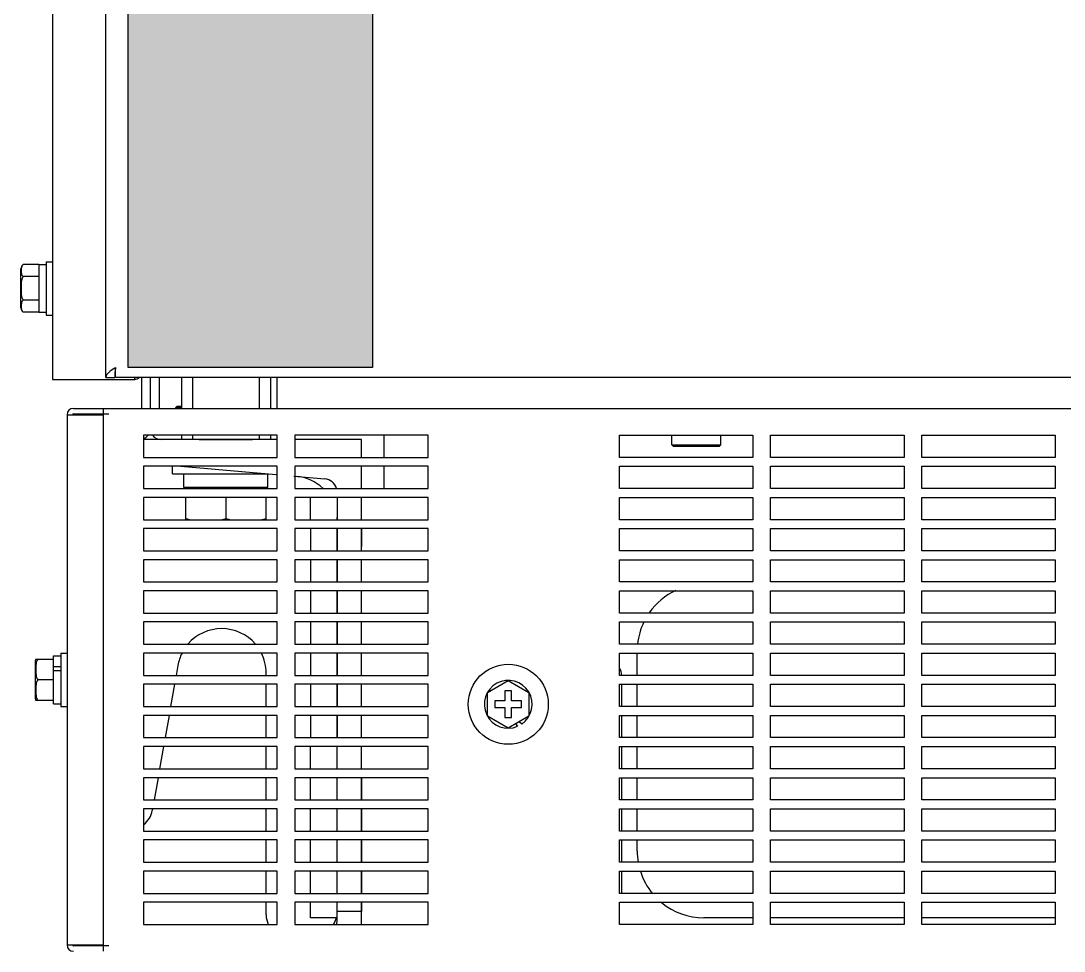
# Model space of a CAD drawing. Header units: millimetres. Extents: x 55614 to 110757, y -66981 to -47484.
# Drawn here: x 89685.8 to 89920.4, y -57890.2 to -57681.1 of the extents above; entities that cross this region are included whole.
import ezdxf

# ---------------------------------------------------------------- set-up
doc = ezdxf.new("R2010")
doc.units = ezdxf.units.MM
doc.layers.get('0').update_dxf_attribs({"lineweight": 15})
for name, color, linetype in [('2401-00300-M6-16HWMC_0', 7, 'Continuous'), ('2401-00332-S-M12-30HM_0', 7, 'Continuous'), ('2401-01144-S-M6-16HWM_0', 7, 'Continuous'), ('2403-00027_S-M6-0_0', 7, 'Continuous'), ('2403-00028_S-M8-0_0', 7, 'Continuous'), ('2404-00032-S-D12D24-P_0', 7, 'Continuous'), ('2404-00038-S-D12_0', 7, 'Continuous'), ('4212-68099_1_0', 7, 'Continuous'), ('4212-73755_1_0', 7, 'Continuous'), ('4212-73755_4_0', 7, 'Continuous'), ('4212-88600-1_0', 7, 'Continuous'), ('4212-88600-2_1_0', 7, 'Continuous'), ('4212-88600-4_0', 7, 'Continuous'), ('4212-88600-6_0', 7, 'Continuous'), ('4212-KH001_041_0', 7, 'Continuous'), ('4212-L0877_1_0', 7, 'Continuous'), ('4215-06931_0', 7, 'Continuous'), ('4215-06932_0', 7, 'Continuous'), ('4215-06934_0', 7, 'Continuous'), ('4215-07850_3_0', 7, 'Continuous'), ('CORNER_FITTING-1_041_0', 7, 'Continuous'), ('CORNER_FITTING-2_041_0', 7, 'Continuous'), ('layer 3', 7, 'Continuous')]:
    doc.layers.add(name, color=color, linetype=linetype)
doc.layers.add('THICK', color=7, linetype='Continuous', lineweight=0)

# ---------------------------------------------------------------- blocks, each defined once
blk = doc.blocks.new('erwqre')
h = blk.add_hatch(color=252)
edge = h.paths.add_edge_path()
edge.add_spline(control_points=[(14396.71, -14467.82), (14396.71, -14125.71), (14396.71, -13783.6), (14396.71, -13783.6), (14396.71, -13783.6), (14396.71, -13783.6), (14382.96, -13802.26), (14369.21, -13820.93)], knot_values=[0.375, 0.375, 0.375, 0.375, 0.5, 0.5, 0.5, 0.5, 0.625, 0.625, 0.625, 0.625], degree=3, periodic=0)
edge.add_spline(control_points=[(14369.21, -13820.93), (14355.46, -13839.59), (14341.71, -13858.26), (14341.71, -13858.26), (14341.71, -13858.26), (14341.71, -13858.26), (14341.71, -14181.7), (14341.71, -14505.15)], knot_values=[0.625, 0.625, 0.625, 0.625, 0.75, 0.75, 0.75, 0.75, 0.875, 0.875, 0.875, 0.875], degree=3, periodic=0)
edge.add_spline(control_points=[(14341.71, -14505.15), (14341.71, -14828.59), (14341.71, -15152.03), (14341.71, -15152.03), (14341.71, -15152.03), (14355.46, -15152.03), (14369.21, -15152.03)], knot_values=[0.875, 0.875, 0.875, 0.875, 1, 1, 1, 1.125, 1.125, 1.125, 1.125], degree=3, periodic=0)
edge.add_spline(control_points=[(14369.21, -15152.03), (14382.96, -15152.03), (14396.71, -15152.03), (14396.71, -15152.03), (14396.71, -15152.03), (14396.71, -15152.03), (14396.71, -14809.92), (14396.71, -14467.82)], knot_values=[0.125, 0.125, 0.125, 0.125, 0.25, 0.25, 0.25, 0.25, 0.375, 0.375, 0.375, 0.375], degree=3, periodic=0)
at = {"layer": 'layer 3', "color": 250}
blk.add_open_spline([(14341.71, -15152.03), (14341.71, -15152.03), (14396.71, -15152.03), (14396.71, -15152.03), (14396.71, -15152.03), (14396.71, -15152.03), (14396.71, -13783.6), (14396.71, -13783.6), (14396.71, -13783.6), (14396.71, -13783.6), (14341.71, -13858.26), (14341.71, -13858.26), (14341.71, -13858.26), (14341.71, -13858.26), (14341.71, -15152.03), (14341.71, -15152.03)], degree=3, knots=[0, 0, 0, 0, 0.25, 0.25, 0.25, 0.25, 0.5, 0.5, 0.5, 0.5, 0.75, 0.75, 0.75, 0.75, 1, 1, 1, 1], dxfattribs=at)
blk = doc.blocks.new('2-1725')
at = {"layer": '2401-00300-M6-16HWMC_0', "color": 7, "linetype": 'Continuous'}
for p, q in [((-17166.73, -73600.59), (-17170.21, -73600.59)), ((-17166.73, -73600.57), (-17165.08, -73600.57)), ((-17166.73, -73600.57), (-17166.73, -73611.32)), ((-17165.08, -73599.95), (-17163.63, -73599.95)), ((-17165.08, -73599.95), (-17165.08, -73611.95)), ((-17170.73, -73610.3), (-17170.73, -73601.59)), ((-17166.73, -73603.27), (-17170.21, -73603.27)), ((-17166.73, -73608.62), (-17170.21, -73608.62)), ((-17166.73, -73611.3), (-17170.21, -73611.3)), ((-17166.73, -73611.32), (-17165.08, -73611.32)), ((-17165.08, -73611.95), (-17163.63, -73611.95)), ((-17167.43, -73698.3), (-17167.43, -73689.59)), ((-17167.4, -73689.31), (-17163.43, -73689.31)), ((-17163.43, -73688.57), (-17161.78, -73688.57)), ((-17163.43, -73699.32), (-17163.43, -73688.57)), ((-17161.78, -73687.95), (-17160.33, -73687.95)), ((-17161.78, -73687.95), (-17161.78, -73699.95)), ((-17163.43, -73690.93), (-17161.78, -73690.93)), ((-17163.43, -73691.85), (-17161.78, -73691.85)), ((-17163.43, -73693.95), (-17166.91, -73693.95)), ((-17065.77, -73696.77), (-17061.13, -73694.09)), ((-17061.13, -73694.09), (-17056.5, -73696.77)), ((-17065.77, -73702.12), (-17065.77, -73696.77)), ((-17060.38, -73696.45), (-17061.88, -73696.45)), ((-17061.88, -73696.45), (-17061.88, -73698.7)), ((-17060.38, -73698.7), (-17060.38, -73696.45)), ((-17056.5, -73696.77), (-17056.5, -73702.12)), ((-17163.43, -73698.58), (-17167.4, -73698.58)), ((-17163.43, -73699.32), (-17161.78, -73699.32)), ((-17061.88, -73698.7), (-17064.13, -73698.7)), ((-17064.13, -73698.7), (-17064.13, -73700.2)), ((-17058.13, -73698.7), (-17060.38, -73698.7)), ((-17058.13, -73700.2), (-17058.13, -73698.7)), ((-17161.78, -73699.95), (-17160.33, -73699.95)), ((-17064.13, -73700.2), (-17061.88, -73700.2)), ((-17061.88, -73700.2), (-17061.88, -73702.45)), ((-17060.38, -73700.2), (-17058.13, -73700.2)), ((-17060.38, -73702.45), (-17060.38, -73700.2)), ((-17061.13, -73704.8), (-17065.77, -73702.12)), ((-17061.88, -73702.45), (-17060.38, -73702.45)), ((-17056.5, -73702.12), (-17061.13, -73704.8)), ((-17059.54, -73703.88), (-17059.03, -73704.39)), ((-17058.12, -73703.9), (-17058.65, -73703.37))]:
    blk.add_line(p, q, dxfattribs=at)
for centre, radius, start, end in [((-17169.51, -73601.59), 1.22, 124.948, 180), ((-17169.51, -73610.3), 1.22, 180, 235.052), ((-17166.21, -73689.59), 1.22, 166.608, 180), ((-17061.13, -73699.45), 5.38, 304.1123, 292.9799), ((-17166.21, -73698.3), 1.22, 180, 193.392)]:
    blk.add_arc(centre, radius, start, end, dxfattribs=at)
for points, knots in [([(-17170.21, -73600.59), (-17170.33, -73600.67), (-17170.51, -73600.87), (-17170.68, -73601.34), (-17170.71, -73601.93), (-17170.68, -73602.52), (-17170.51, -73602.99), (-17170.33, -73603.19), (-17170.21, -73603.27)], [0, 0, 0, 0, 0.14349, 0.266269, 0.5, 0.733731, 0.856508, 1, 1, 1, 1]), ([(-17170.21, -73603.27), (-17170.48, -73603.64), (-17170.68, -73604.58), (-17170.71, -73605.95), (-17170.68, -73607.31), (-17170.48, -73608.25), (-17170.21, -73608.62)], [0, 0, 0, 0, 0.248888, 0.499999, 0.75111, 1, 1, 1, 1]), ([(-17170.21, -73608.62), (-17170.33, -73608.7), (-17170.51, -73608.91), (-17170.68, -73609.38), (-17170.71, -73609.96), (-17170.68, -73610.55), (-17170.51, -73611.02), (-17170.33, -73611.22), (-17170.21, -73611.3)], [0, 0, 0, 0, 0.143491, 0.266268, 0.499999, 0.733731, 0.856509, 1, 1, 1, 1]), ([(-17166.91, -73689.31), (-17167.17, -73689.62), (-17167.38, -73690.44), (-17167.41, -73691.63), (-17167.38, -73692.82), (-17167.17, -73693.64), (-17166.91, -73693.95)], [0, 0, 0, 0, 0.250791, 0.499999, 0.749207, 1, 1, 1, 1]), ([(-17166.91, -73693.95), (-17167.17, -73694.25), (-17167.38, -73695.08), (-17167.41, -73696.26), (-17167.38, -73697.45), (-17167.17, -73698.27), (-17166.91, -73698.58)], [0, 0, 0, 0, 0.250792, 0.5, 0.749207, 1, 1, 1, 1])]:
    blk.add_open_spline(points, degree=3, knots=knots, dxfattribs=at)
at = {"layer": '2401-00332-S-M12-30HM_0', "color": 7, "linetype": 'Continuous'}
for p, q in [((-17131.57, -73650.75), (-17133.63, -73650.75)), ((-17133.63, -73650.75), (-17133.63, -73650.95)), ((-17122.63, -73650.75), (-17126.68, -73650.75)), ((-17124.63, -73650.75), (-17124.63, -73650.95)), ((-17115.63, -73650.75), (-17117.7, -73650.75)), ((-17115.63, -73650.75), (-17115.63, -73650.95)), ((-17133.63, -73657.95), (-17133.63, -73652.95)), ((-17124.63, -73652.95), (-17124.63, -73657.74)), ((-17115.63, -73652.95), (-17115.63, -73657.95))]:
    blk.add_line(p, q, dxfattribs=at)
for centre, start, end in [((-17127.95, -73630.79), 258.0949, 260.4341), ((-17130.31, -73630.79), 279.5659, 281.9051), ((-17118.95, -73630.79), 258.0949, 260.4341), ((-17121.31, -73630.79), 279.5659, 281.9051)]:
    blk.add_arc(centre, 27.54, start, end, dxfattribs=at)
at = {"layer": '2401-01144-S-M6-16HWM_0', "color": 7, "linetype": 'Continuous'}
blk.add_circle((-17061.13, -73699.45), 9, dxfattribs=at)
at = {"layer": '2403-00027_S-M6-0_0', "color": 7, "linetype": 'Continuous'}
for p, q in [((-17024.36, -73641.15), (-17024.36, -73638.95)), ((-17013.31, -73641.15), (-17013.31, -73638.95)), ((-17024.36, -73641.15), (-17013.31, -73641.15)), ((-17024.36, -73641.15), (-17024.06, -73641.45)), ((-17024.06, -73641.45), (-17013.61, -73641.45)), ((-17013.31, -73641.15), (-17013.61, -73641.45))]:
    blk.add_line(p, q, dxfattribs=at)
at = {"layer": '2403-00028_S-M8-0_0', "color": 7, "linetype": 'Continuous'}
for p, q in [((-17135.96, -73632.78), (-17135.66, -73632.48)), ((-17134.63, -73632.78), (-17135.96, -73632.78)), ((-17135.96, -73632.78), (-17135.96, -73632.95)), ((-17134.63, -73632.48), (-17135.66, -73632.48))]:
    blk.add_line(p, q, dxfattribs=at)
at = {"layer": '2404-00032-S-D12D24-P_0', "color": 7, "linetype": 'Continuous'}
for q in [(-17136.63, -73645.95), (-17115.36, -73647.65)]:
    blk.add_line((-17136.63, -73647.65), q, dxfattribs=at)
at = {"layer": '2404-00038-S-D12_0', "color": 7, "linetype": 'Continuous'}
for p, q in [((-17134.08, -73650.75), (-17134.08, -73647.65)), ((-17115.18, -73650.75), (-17115.18, -73647.66)), ((-17133.63, -73650.75), (-17134.08, -73650.75)), ((-17126.68, -73650.75), (-17131.57, -73650.75)), ((-17117.7, -73650.75), (-17122.63, -73650.75)), ((-17115.18, -73650.75), (-17115.63, -73650.75))]:
    blk.add_line(p, q, dxfattribs=at)
at = {"layer": '4212-68099_1_0', "color": 7, "linetype": 'Continuous'}
for p, q in [((-17151.63, -73625.95), (-17151.63, -71550.95)), ((-17149.52, -73623.8), (-17149.63, -73623.87)), ((-17149.43, -73623.75), (-17149.52, -73623.8)), ((-17149.43, -73623.75), (-17149.46, -73623.94)), ((-17149.43, -73625.95), (-17149.43, -73623.75)), ((-17151.63, -73625.95), (-17149.63, -73625.95)), ((-16314.83, -73625.95), (-17149.43, -73625.95))]:
    blk.add_line(p, q, dxfattribs=at)
blk.add_open_spline([(-17149.63, -73623.87), (-17150.13, -73624.19), (-17150.94, -73624.68), (-17151.63, -73625.55), (-17151.63, -73625.95)], degree=3, knots=[0, 0, 0, 0, 0.597826, 1, 1, 1, 1], dxfattribs=at)
blk.add_open_spline([(-17149.46, -73623.94), (-17149.55, -73624.61), (-17149.63, -73625.28), (-17149.63, -73625.95)], degree=3, dxfattribs=at)
at = {"layer": '4212-73755_1_0', "color": 7, "linetype": 'Continuous'}
for p, q in [((-17163.63, -72574.95), (-17163.63, -73626.45)), ((-17163.63, -73626.45), (-17145.13, -73626.45)), ((-17145.13, -73626.45), (-17145.13, -73625.95))]:
    blk.add_line(p, q, dxfattribs=at)
blk.add_arc((-17145.33, -73624.75), 1.7, 276.7683, 314.9531, dxfattribs=at)
at = {"layer": '4212-73755_4_0', "color": 7, "linetype": 'Continuous'}
for p, q in [((-17143.63, -73625.95), (-17143.63, -73632.95)), ((-17141.63, -73625.95), (-17141.63, -73632.95))]:
    blk.add_line(p, q, dxfattribs=at)
blk.add_arc((-17144.13, -73637.45), 2.5, 293.852, 323.0199, dxfattribs=at)
at = {"layer": '4212-88600-1_0', "color": 7, "linetype": 'Continuous'}
for p, q in [((-17113.13, -73639.95), (-17143.13, -73639.95)), ((-17094.13, -73639.95), (-17109.13, -73639.95)), ((-17094.13, -73643.95), (-17094.13, -73639.95)), ((-17134.79, -73645.95), (-17113.3, -73647.83)), ((-17094.13, -73650.95), (-17094.13, -73645.95)), ((-17109.33, -73648.17), (-17102.37, -73648.78)), ((-17099.63, -73652.95), (-17099.63, -73657.95)), ((-17094.13, -73657.95), (-17094.13, -73652.95)), ((-17099.63, -73659.95), (-17099.63, -73664.95)), ((-17094.13, -73664.95), (-17094.13, -73659.95)), ((-17099.63, -73666.95), (-17099.63, -73671.95)), ((-17094.13, -73671.95), (-17094.13, -73666.95)), ((-17099.63, -73673.95), (-17099.63, -73678.95)), ((-17094.13, -73678.95), (-17094.13, -73673.95)), ((-17099.63, -73680.95), (-17099.63, -73685.95)), ((-17094.13, -73685.95), (-17094.13, -73680.95)), ((-17099.63, -73687.95), (-17099.63, -73692.95)), ((-17094.13, -73692.95), (-17094.13, -73687.95)), ((-17099.63, -73694.95), (-17099.63, -73699.95)), ((-17094.13, -73699.95), (-17094.13, -73694.95)), ((-17099.63, -73701.95), (-17099.63, -73706.95)), ((-17094.13, -73706.95), (-17094.13, -73701.95)), ((-17099.63, -73713.95), (-17099.63, -73708.95)), ((-17094.13, -73713.95), (-17094.13, -73708.95)), ((-17099.63, -73720.95), (-17099.63, -73715.95)), ((-17094.13, -73720.95), (-17094.13, -73715.95)), ((-17099.63, -73727.95), (-17099.63, -73722.95)), ((-17094.13, -73727.95), (-17094.13, -73722.95)), ((-17099.63, -73734.95), (-17099.63, -73729.95)), ((-17094.13, -73734.95), (-17094.13, -73729.95)), ((-17099.63, -73741.95), (-17099.63, -73736.95)), ((-17094.13, -73741.95), (-17094.13, -73736.95)), ((-17099.63, -73748.12), (-17099.63, -73743.95)), ((-17094.13, -73748.95), (-17094.13, -73743.95)), ((-17094.13, -73746.01), (-17099.63, -73746.01))]:
    blk.add_line(p, q, dxfattribs=at)
for centre, start, end in [((-17102.63, -73651.77), 16.0016, 85), ((-17102.63, -73748.12), 344.0098, 0)]:
    blk.add_arc(centre, 3, start, end, dxfattribs=at)
at = {"layer": '4212-88600-2_1_0', "color": 7, "linetype": 'Continuous'}
for p, q in [((-17094.13, -73659.95), (-17094.13, -73663.95)), ((-17032.13, -73692.95), (-17032.13, -73687.95)), ((-17032.13, -73699.95), (-17032.13, -73694.95)), ((-17032.13, -73706.95), (-17032.13, -73701.95)), ((-17032.13, -73713.95), (-17032.13, -73708.95)), ((-17094.13, -73715.95), (-17094.13, -73720.95)), ((-17032.13, -73720.95), (-17032.13, -73715.95)), ((-17094.13, -73722.95), (-17094.13, -73727.95)), ((-17032.13, -73727.95), (-17032.13, -73722.95)), ((-17094.13, -73729.95), (-17094.13, -73734.95)), ((-17032.13, -73732.45), (-17032.13, -73729.95)), ((-17094.13, -73736.95), (-17094.13, -73741.95)), ((-17094.13, -73743.95), (-17094.13, -73746.01)), ((-17006.13, -73747.45), (-17017.13, -73747.45)), ((-16972.13, -73747.45), (-17002.13, -73747.45)), ((-16938.13, -73747.45), (-16968.13, -73747.45))]:
    blk.add_line(p, q, dxfattribs=at)
for centre, start, end in [((-17017.13, -73687.45), 114.9111, 145.185), ((-17017.13, -73687.45), 154.1309, 174.1396), ((-17017.13, -73732.45), 180, 189.7122), ((-17017.13, -73732.45), 197.5452, 219.6682), ((-17017.13, -73732.45), 230.6116, 270)]:
    blk.add_arc(centre, 15, start, end, dxfattribs=at)
at = {"layer": '4212-88600-4_0', "color": 7, "linetype": 'Continuous'}
for p, q in [((-17105.63, -73657.95), (-17105.63, -73652.95)), ((-17099.63, -73657.95), (-17099.63, -73657.45)), ((-17105.63, -73659.95), (-17105.63, -73664.95)), ((-17099.63, -73664.95), (-17099.63, -73659.95)), ((-17105.63, -73666.95), (-17105.63, -73671.95)), ((-17099.63, -73671.95), (-17099.63, -73666.95)), ((-17105.63, -73673.95), (-17105.63, -73678.95)), ((-17099.63, -73678.95), (-17099.63, -73673.95)), ((-17105.63, -73680.95), (-17105.63, -73685.95)), ((-17099.63, -73685.95), (-17099.63, -73680.95)), ((-17105.63, -73687.95), (-17105.63, -73692.95)), ((-17099.63, -73692.95), (-17099.63, -73687.95)), ((-17105.63, -73694.95), (-17105.63, -73699.95)), ((-17099.63, -73699.95), (-17099.63, -73694.95)), ((-17105.63, -73701.95), (-17105.63, -73706.95)), ((-17099.63, -73706.95), (-17099.63, -73701.95)), ((-17105.63, -73713.95), (-17105.63, -73708.95)), ((-17099.63, -73713.95), (-17099.63, -73708.95)), ((-17105.63, -73720.95), (-17105.63, -73715.95)), ((-17099.63, -73720.95), (-17099.63, -73715.95)), ((-17105.63, -73727.95), (-17105.63, -73722.95)), ((-17099.63, -73727.95), (-17099.63, -73722.95)), ((-17105.63, -73734.95), (-17105.63, -73729.95)), ((-17099.63, -73734.95), (-17099.63, -73729.95)), ((-17105.63, -73741.95), (-17105.63, -73736.95)), ((-17099.63, -73741.95), (-17099.63, -73736.95)), ((-17105.63, -73747.45), (-17105.63, -73743.95)), ((-17099.63, -73747.45), (-17105.63, -73747.45))]:
    blk.add_line(p, q, dxfattribs=at)
at = {"layer": '4212-88600-6_0', "color": 7, "linetype": 'Continuous'}
for p, q in [((-17135.43, -73690.71), (-17135.83, -73692.95)), ((-17115.58, -73692.95), (-17115.58, -73692.45)), ((-17136.18, -73694.95), (-17137.06, -73699.95)), ((-17115.58, -73699.95), (-17115.58, -73694.95)), ((-17137.41, -73701.95), (-17138.29, -73706.95)), ((-17115.58, -73706.95), (-17115.58, -73701.95)), ((-17138.65, -73708.95), (-17139.53, -73713.95)), ((-17115.58, -73713.95), (-17115.58, -73708.95)), ((-17139.88, -73715.95), (-17140.76, -73720.95)), ((-17115.58, -73720.95), (-17115.58, -73715.95)), ((-17141.11, -73722.95), (-17141.18, -73723.31)), ((-17115.58, -73727.95), (-17115.58, -73722.95)), ((-17115.58, -73734.95), (-17115.58, -73729.95)), ((-17115.58, -73741.95), (-17115.58, -73736.95)), ((-17115.58, -73746.81), (-17115.58, -73743.95))]:
    blk.add_line(p, q, dxfattribs=at)
for centre, radius, start, end in [((-17109.63, -73658.18), 10, 46.6257, 85), ((-17125.58, -73692.45), 10, 40.7735, 139.2608), ((-17125.58, -73692.45), 10, 153.1145, 170), ((-17125.58, -73692.45), 10, 0, 26.8762), ((-17146.1, -73722.45), 5, 306.6746, 350), ((-17110.58, -73746.81), 5, 180, 205.3709), ((-17104.63, -73746.29), 5, 327.7107, 346.5857)]:
    blk.add_arc(centre, radius, start, end, dxfattribs=at)
at = {"layer": '4212-KH001_041_0', "color": 7, "linetype": 'Continuous'}
blk.add_line((-17113.13, -73632.95), (-17113.13, -73625.95), dxfattribs=at)
at = {"layer": '4212-L0877_1_0', "color": 7, "linetype": 'Continuous'}
blk.add_line((-17139.63, -73625.95), (-17139.63, -73632.95), dxfattribs=at)
blk.add_arc((-17139.13, -73637.45), 2.5, 216.9796, 270, dxfattribs=at)
at = {"layer": '4215-06931_0', "color": 7, "linetype": 'Continuous'}
for p, q in [((-17158.93, -73632.95), (-17152.13, -73632.95)), ((-17160.33, -73634.35), (-17152.13, -73634.35)), ((-17160.33, -73634.35), (-17160.33, -73753.55)), ((-17158.93, -73634.15), (-17152.13, -73634.15)), ((-17160.33, -73753.55), (-17152.13, -73753.55)), ((-17152.13, -73753.75), (-17158.93, -73753.75))]:
    blk.add_line(p, q, dxfattribs=at)
for centre, radius, start, end in [((-17158.93, -73634.35), 1.4, 90, 180), ((-17158.93, -73634.35), 0.2, 90, 180), ((-17158.93, -73753.55), 1.4, 180, 270), ((-17158.93, -73753.55), 0.2, 180, 270)]:
    blk.add_arc(centre, radius, start, end, dxfattribs=at)
at = {"layer": '4215-06932_0', "color": 7, "linetype": 'Continuous'}
for p, q in [((-17035.63, -73699.95), (-17035.63, -73694.95)), ((-17035.63, -73706.95), (-17035.63, -73701.95)), ((-17035.63, -73713.95), (-17035.63, -73708.95)), ((-17035.63, -73720.95), (-17035.63, -73715.95)), ((-17035.63, -73727.95), (-17035.63, -73722.95)), ((-17035.63, -73734.95), (-17035.63, -73729.95)), ((-17035.63, -73741.95), (-17035.63, -73736.95))]:
    blk.add_line(p, q, dxfattribs=at)
blk.add_arc((-17038.63, -73692.95), 3, 0, 33.0692, dxfattribs=at)
at = {"layer": '4215-06934_0', "color": 7, "linetype": 'Continuous'}
for p, q in [((-17152.13, -73632.95), (-16312.13, -73632.95)), ((-17152.13, -73754.95), (-17152.13, -73632.95)), ((-17152.13, -73634.15), (-17150.93, -73634.15)), ((-17113.13, -73638.95), (-17143.13, -73638.95)), ((-17143.13, -73638.95), (-17143.13, -73643.95)), ((-17113.13, -73643.95), (-17113.13, -73638.95)), ((-17079.13, -73638.95), (-17109.13, -73638.95)), ((-17109.13, -73638.95), (-17109.13, -73643.95)), ((-17079.13, -73643.95), (-17079.13, -73638.95)), ((-17036.13, -73638.95), (-17006.13, -73638.95)), ((-17036.13, -73643.95), (-17036.13, -73638.95)), ((-17006.13, -73638.95), (-17006.13, -73643.95)), ((-17002.13, -73638.95), (-16972.13, -73638.95)), ((-17002.13, -73643.95), (-17002.13, -73638.95)), ((-16972.13, -73638.95), (-16972.13, -73643.95)), ((-16968.13, -73638.95), (-16938.13, -73638.95)), ((-16968.13, -73643.95), (-16968.13, -73638.95)), ((-16938.13, -73638.95), (-16938.13, -73643.95)), ((-17143.13, -73643.95), (-17113.13, -73643.95)), ((-17109.13, -73643.95), (-17079.13, -73643.95)), ((-17006.13, -73643.95), (-17036.13, -73643.95)), ((-16972.13, -73643.95), (-17002.13, -73643.95)), ((-16938.13, -73643.95), (-16968.13, -73643.95)), ((-17113.13, -73645.95), (-17143.13, -73645.95)), ((-17143.13, -73645.95), (-17143.13, -73650.95)), ((-17113.13, -73650.95), (-17113.13, -73645.95)), ((-17079.13, -73645.95), (-17109.13, -73645.95)), ((-17109.13, -73645.95), (-17109.13, -73650.95)), ((-17079.13, -73650.95), (-17079.13, -73645.95)), ((-17036.13, -73645.95), (-17006.13, -73645.95)), ((-17036.13, -73650.95), (-17036.13, -73645.95)), ((-17006.13, -73645.95), (-17006.13, -73650.95)), ((-17002.13, -73645.95), (-16972.13, -73645.95)), ((-17002.13, -73650.95), (-17002.13, -73645.95)), ((-16972.13, -73645.95), (-16972.13, -73650.95)), ((-16968.13, -73645.95), (-16938.13, -73645.95)), ((-16968.13, -73650.95), (-16968.13, -73645.95)), ((-16938.13, -73645.95), (-16938.13, -73650.95)), ((-17143.13, -73650.95), (-17113.13, -73650.95)), ((-17109.13, -73650.95), (-17079.13, -73650.95)), ((-17006.13, -73650.95), (-17036.13, -73650.95)), ((-16972.13, -73650.95), (-17002.13, -73650.95)), ((-16938.13, -73650.95), (-16968.13, -73650.95)), ((-17113.13, -73652.95), (-17143.13, -73652.95)), ((-17143.13, -73652.95), (-17143.13, -73657.95)), ((-17113.13, -73657.95), (-17113.13, -73652.95)), ((-17079.13, -73652.95), (-17109.13, -73652.95)), ((-17109.13, -73652.95), (-17109.13, -73657.95)), ((-17079.13, -73657.95), (-17079.13, -73652.95)), ((-17036.13, -73652.95), (-17006.13, -73652.95)), ((-17036.13, -73657.95), (-17036.13, -73652.95)), ((-17006.13, -73652.95), (-17006.13, -73657.95)), ((-17002.13, -73652.95), (-16972.13, -73652.95)), ((-17002.13, -73657.95), (-17002.13, -73652.95)), ((-16972.13, -73652.95), (-16972.13, -73657.95)), ((-16968.13, -73652.95), (-16938.13, -73652.95)), ((-16968.13, -73657.95), (-16968.13, -73652.95)), ((-16938.13, -73652.95), (-16938.13, -73657.95)), ((-17143.13, -73657.95), (-17113.13, -73657.95)), ((-17109.13, -73657.95), (-17079.13, -73657.95)), ((-17006.13, -73657.95), (-17036.13, -73657.95)), ((-16972.13, -73657.95), (-17002.13, -73657.95)), ((-16938.13, -73657.95), (-16968.13, -73657.95)), ((-17113.13, -73659.95), (-17143.13, -73659.95)), ((-17143.13, -73659.95), (-17143.13, -73664.95)), ((-17113.13, -73664.95), (-17113.13, -73659.95)), ((-17079.13, -73659.95), (-17109.13, -73659.95)), ((-17109.13, -73659.95), (-17109.13, -73664.95)), ((-17079.13, -73664.95), (-17079.13, -73659.95)), ((-17036.13, -73659.95), (-17006.13, -73659.95)), ((-17036.13, -73664.95), (-17036.13, -73659.95)), ((-17006.13, -73659.95), (-17006.13, -73664.95)), ((-17002.13, -73659.95), (-16972.13, -73659.95)), ((-17002.13, -73664.95), (-17002.13, -73659.95)), ((-16972.13, -73659.95), (-16972.13, -73664.95)), ((-16968.13, -73659.95), (-16938.13, -73659.95)), ((-16968.13, -73664.95), (-16968.13, -73659.95)), ((-16938.13, -73659.95), (-16938.13, -73664.95)), ((-17143.13, -73664.95), (-17113.13, -73664.95)), ((-17109.13, -73664.95), (-17079.13, -73664.95)), ((-17006.13, -73664.95), (-17036.13, -73664.95)), ((-16972.13, -73664.95), (-17002.13, -73664.95)), ((-16938.13, -73664.95), (-16968.13, -73664.95)), ((-17113.13, -73666.95), (-17143.13, -73666.95)), ((-17143.13, -73666.95), (-17143.13, -73671.95)), ((-17113.13, -73671.95), (-17113.13, -73666.95)), ((-17079.13, -73666.95), (-17109.13, -73666.95)), ((-17109.13, -73666.95), (-17109.13, -73671.95)), ((-17079.13, -73671.95), (-17079.13, -73666.95)), ((-17036.13, -73666.95), (-17006.13, -73666.95)), ((-17036.13, -73671.95), (-17036.13, -73666.95)), ((-17006.13, -73666.95), (-17006.13, -73671.95)), ((-17002.13, -73666.95), (-16972.13, -73666.95)), ((-17002.13, -73671.95), (-17002.13, -73666.95)), ((-16972.13, -73666.95), (-16972.13, -73671.95)), ((-16968.13, -73666.95), (-16938.13, -73666.95)), ((-16968.13, -73671.95), (-16968.13, -73666.95)), ((-16938.13, -73666.95), (-16938.13, -73671.95)), ((-17143.13, -73671.95), (-17113.13, -73671.95)), ((-17109.13, -73671.95), (-17079.13, -73671.95)), ((-17006.13, -73671.95), (-17036.13, -73671.95)), ((-16972.13, -73671.95), (-17002.13, -73671.95)), ((-16938.13, -73671.95), (-16968.13, -73671.95)), ((-17113.13, -73673.95), (-17143.13, -73673.95)), ((-17143.13, -73673.95), (-17143.13, -73678.95)), ((-17113.13, -73678.95), (-17113.13, -73673.95)), ((-17079.13, -73673.95), (-17109.13, -73673.95)), ((-17109.13, -73673.95), (-17109.13, -73678.95)), ((-17079.13, -73678.95), (-17079.13, -73673.95)), ((-17036.13, -73673.95), (-17006.13, -73673.95)), ((-17036.13, -73678.95), (-17036.13, -73673.95)), ((-17006.13, -73673.95), (-17006.13, -73678.95)), ((-17002.13, -73673.95), (-16972.13, -73673.95)), ((-17002.13, -73678.95), (-17002.13, -73673.95)), ((-16972.13, -73673.95), (-16972.13, -73678.95)), ((-16968.13, -73673.95), (-16938.13, -73673.95)), ((-16968.13, -73678.95), (-16968.13, -73673.95)), ((-16938.13, -73673.95), (-16938.13, -73678.95)), ((-17143.13, -73678.95), (-17113.13, -73678.95)), ((-17109.13, -73678.95), (-17079.13, -73678.95)), ((-17006.13, -73678.95), (-17036.13, -73678.95)), ((-16972.13, -73678.95), (-17002.13, -73678.95)), ((-16938.13, -73678.95), (-16968.13, -73678.95)), ((-17113.13, -73680.95), (-17143.13, -73680.95)), ((-17143.13, -73680.95), (-17143.13, -73685.95)), ((-17113.13, -73685.95), (-17113.13, -73680.95)), ((-17079.13, -73680.95), (-17109.13, -73680.95)), ((-17109.13, -73680.95), (-17109.13, -73685.95)), ((-17079.13, -73685.95), (-17079.13, -73680.95)), ((-17036.13, -73680.95), (-17006.13, -73680.95)), ((-17036.13, -73685.95), (-17036.13, -73680.95)), ((-17006.13, -73680.95), (-17006.13, -73685.95)), ((-17002.13, -73680.95), (-16972.13, -73680.95)), ((-17002.13, -73685.95), (-17002.13, -73680.95)), ((-16972.13, -73680.95), (-16972.13, -73685.95)), ((-16968.13, -73680.95), (-16938.13, -73680.95)), ((-16968.13, -73685.95), (-16968.13, -73680.95)), ((-16938.13, -73680.95), (-16938.13, -73685.95)), ((-17143.13, -73685.95), (-17113.13, -73685.95)), ((-17109.13, -73685.95), (-17079.13, -73685.95)), ((-17006.13, -73685.95), (-17036.13, -73685.95)), ((-16972.13, -73685.95), (-17002.13, -73685.95)), ((-16938.13, -73685.95), (-16968.13, -73685.95)), ((-17113.13, -73687.95), (-17143.13, -73687.95)), ((-17143.13, -73687.95), (-17143.13, -73692.95)), ((-17113.13, -73692.95), (-17113.13, -73687.95)), ((-17079.13, -73687.95), (-17109.13, -73687.95)), ((-17109.13, -73687.95), (-17109.13, -73692.95)), ((-17079.13, -73692.95), (-17079.13, -73687.95)), ((-17036.13, -73687.95), (-17006.13, -73687.95)), ((-17036.13, -73692.95), (-17036.13, -73687.95)), ((-17006.13, -73687.95), (-17006.13, -73692.95)), ((-17002.13, -73687.95), (-16972.13, -73687.95)), ((-17002.13, -73692.95), (-17002.13, -73687.95)), ((-16972.13, -73687.95), (-16972.13, -73692.95)), ((-16968.13, -73687.95), (-16938.13, -73687.95)), ((-16968.13, -73692.95), (-16968.13, -73687.95)), ((-16938.13, -73687.95), (-16938.13, -73692.95)), ((-17143.13, -73692.95), (-17113.13, -73692.95)), ((-17109.13, -73692.95), (-17079.13, -73692.95)), ((-17006.13, -73692.95), (-17036.13, -73692.95)), ((-16972.13, -73692.95), (-17002.13, -73692.95)), ((-16938.13, -73692.95), (-16968.13, -73692.95)), ((-17113.13, -73694.95), (-17143.13, -73694.95)), ((-17143.13, -73694.95), (-17143.13, -73699.95)), ((-17113.13, -73699.95), (-17113.13, -73694.95)), ((-17079.13, -73694.95), (-17109.13, -73694.95)), ((-17109.13, -73694.95), (-17109.13, -73699.95)), ((-17079.13, -73699.95), (-17079.13, -73694.95)), ((-17036.13, -73694.95), (-17006.13, -73694.95)), ((-17036.13, -73699.95), (-17036.13, -73694.95)), ((-17006.13, -73694.95), (-17006.13, -73699.95)), ((-17002.13, -73694.95), (-16972.13, -73694.95)), ((-17002.13, -73699.95), (-17002.13, -73694.95)), ((-16972.13, -73694.95), (-16972.13, -73699.95)), ((-16968.13, -73694.95), (-16938.13, -73694.95)), ((-16968.13, -73699.95), (-16968.13, -73694.95)), ((-16938.13, -73694.95), (-16938.13, -73699.95)), ((-17143.13, -73699.95), (-17113.13, -73699.95)), ((-17109.13, -73699.95), (-17079.13, -73699.95)), ((-17006.13, -73699.95), (-17036.13, -73699.95)), ((-16972.13, -73699.95), (-17002.13, -73699.95)), ((-16938.13, -73699.95), (-16968.13, -73699.95)), ((-17113.13, -73701.95), (-17143.13, -73701.95)), ((-17143.13, -73701.95), (-17143.13, -73706.95)), ((-17113.13, -73706.95), (-17113.13, -73701.95)), ((-17079.13, -73701.95), (-17109.13, -73701.95)), ((-17109.13, -73701.95), (-17109.13, -73706.95)), ((-17079.13, -73706.95), (-17079.13, -73701.95)), ((-17036.13, -73701.95), (-17006.13, -73701.95)), ((-17036.13, -73706.95), (-17036.13, -73701.95)), ((-17006.13, -73701.95), (-17006.13, -73706.95)), ((-17002.13, -73701.95), (-16972.13, -73701.95)), ((-17002.13, -73706.95), (-17002.13, -73701.95)), ((-16972.13, -73701.95), (-16972.13, -73706.95)), ((-16968.13, -73701.95), (-16938.13, -73701.95)), ((-16968.13, -73706.95), (-16968.13, -73701.95)), ((-16938.13, -73701.95), (-16938.13, -73706.95)), ((-17143.13, -73706.95), (-17113.13, -73706.95)), ((-17113.13, -73708.95), (-17143.13, -73708.95)), ((-17143.13, -73708.95), (-17143.13, -73713.95)), ((-17113.13, -73713.95), (-17113.13, -73708.95)), ((-17109.13, -73706.95), (-17079.13, -73706.95)), ((-17079.13, -73708.95), (-17109.13, -73708.95)), ((-17109.13, -73708.95), (-17109.13, -73713.95)), ((-17079.13, -73713.95), (-17079.13, -73708.95)), ((-17006.13, -73706.95), (-17036.13, -73706.95)), ((-17036.13, -73708.95), (-17006.13, -73708.95)), ((-17036.13, -73713.95), (-17036.13, -73708.95)), ((-17006.13, -73708.95), (-17006.13, -73713.95)), ((-16972.13, -73706.95), (-17002.13, -73706.95)), ((-17002.13, -73708.95), (-16972.13, -73708.95)), ((-17002.13, -73713.95), (-17002.13, -73708.95)), ((-16972.13, -73708.95), (-16972.13, -73713.95)), ((-16938.13, -73706.95), (-16968.13, -73706.95)), ((-16968.13, -73708.95), (-16938.13, -73708.95)), ((-16968.13, -73713.95), (-16968.13, -73708.95)), ((-16938.13, -73708.95), (-16938.13, -73713.95)), ((-17143.13, -73713.95), (-17113.13, -73713.95)), ((-17113.13, -73715.95), (-17143.13, -73715.95)), ((-17143.13, -73715.95), (-17143.13, -73720.95)), ((-17113.13, -73720.95), (-17113.13, -73715.95)), ((-17109.13, -73713.95), (-17079.13, -73713.95)), ((-17079.13, -73715.95), (-17109.13, -73715.95)), ((-17109.13, -73715.95), (-17109.13, -73720.95)), ((-17079.13, -73720.95), (-17079.13, -73715.95)), ((-17006.13, -73713.95), (-17036.13, -73713.95)), ((-17036.13, -73715.95), (-17006.13, -73715.95)), ((-17036.13, -73720.95), (-17036.13, -73715.95)), ((-17006.13, -73715.95), (-17006.13, -73720.95)), ((-16972.13, -73713.95), (-17002.13, -73713.95)), ((-17002.13, -73715.95), (-16972.13, -73715.95)), ((-17002.13, -73720.95), (-17002.13, -73715.95)), ((-16972.13, -73715.95), (-16972.13, -73720.95)), ((-16938.13, -73713.95), (-16968.13, -73713.95)), ((-16968.13, -73715.95), (-16938.13, -73715.95)), ((-16968.13, -73720.95), (-16968.13, -73715.95)), ((-16938.13, -73715.95), (-16938.13, -73720.95)), ((-17143.13, -73720.95), (-17113.13, -73720.95)), ((-17113.13, -73722.95), (-17143.13, -73722.95)), ((-17143.13, -73722.95), (-17143.13, -73727.95)), ((-17113.13, -73727.95), (-17113.13, -73722.95)), ((-17109.13, -73720.95), (-17079.13, -73720.95)), ((-17079.13, -73722.95), (-17109.13, -73722.95)), ((-17109.13, -73722.95), (-17109.13, -73727.95)), ((-17079.13, -73727.95), (-17079.13, -73722.95)), ((-17006.13, -73720.95), (-17036.13, -73720.95)), ((-17036.13, -73722.95), (-17006.13, -73722.95)), ((-17036.13, -73727.95), (-17036.13, -73722.95)), ((-17006.13, -73722.95), (-17006.13, -73727.95)), ((-16972.13, -73720.95), (-17002.13, -73720.95)), ((-17002.13, -73722.95), (-16972.13, -73722.95)), ((-17002.13, -73727.95), (-17002.13, -73722.95)), ((-16972.13, -73722.95), (-16972.13, -73727.95)), ((-16938.13, -73720.95), (-16968.13, -73720.95)), ((-16968.13, -73722.95), (-16938.13, -73722.95)), ((-16968.13, -73727.95), (-16968.13, -73722.95)), ((-16938.13, -73722.95), (-16938.13, -73727.95)), ((-17143.13, -73727.95), (-17113.13, -73727.95)), ((-17113.13, -73729.95), (-17143.13, -73729.95)), ((-17143.13, -73729.95), (-17143.13, -73734.95)), ((-17113.13, -73734.95), (-17113.13, -73729.95)), ((-17109.13, -73727.95), (-17079.13, -73727.95)), ((-17079.13, -73729.95), (-17109.13, -73729.95)), ((-17109.13, -73729.95), (-17109.13, -73734.95)), ((-17079.13, -73734.95), (-17079.13, -73729.95)), ((-17006.13, -73727.95), (-17036.13, -73727.95)), ((-17036.13, -73729.95), (-17006.13, -73729.95)), ((-17036.13, -73734.95), (-17036.13, -73729.95)), ((-17006.13, -73729.95), (-17006.13, -73734.95)), ((-16972.13, -73727.95), (-17002.13, -73727.95)), ((-17002.13, -73729.95), (-16972.13, -73729.95)), ((-17002.13, -73734.95), (-17002.13, -73729.95)), ((-16972.13, -73729.95), (-16972.13, -73734.95)), ((-16938.13, -73727.95), (-16968.13, -73727.95)), ((-16968.13, -73729.95), (-16938.13, -73729.95)), ((-16968.13, -73734.95), (-16968.13, -73729.95)), ((-16938.13, -73729.95), (-16938.13, -73734.95)), ((-17143.13, -73734.95), (-17113.13, -73734.95)), ((-17113.13, -73736.95), (-17143.13, -73736.95)), ((-17143.13, -73736.95), (-17143.13, -73741.95)), ((-17113.13, -73741.95), (-17113.13, -73736.95)), ((-17109.13, -73734.95), (-17079.13, -73734.95)), ((-17079.13, -73736.95), (-17109.13, -73736.95)), ((-17109.13, -73736.95), (-17109.13, -73741.95)), ((-17079.13, -73741.95), (-17079.13, -73736.95)), ((-17006.13, -73734.95), (-17036.13, -73734.95)), ((-17036.13, -73736.95), (-17006.13, -73736.95)), ((-17036.13, -73741.95), (-17036.13, -73736.95)), ((-17006.13, -73736.95), (-17006.13, -73741.95)), ((-16972.13, -73734.95), (-17002.13, -73734.95)), ((-17002.13, -73736.95), (-16972.13, -73736.95)), ((-17002.13, -73741.95), (-17002.13, -73736.95)), ((-16972.13, -73736.95), (-16972.13, -73741.95)), ((-16938.13, -73734.95), (-16968.13, -73734.95)), ((-16968.13, -73736.95), (-16938.13, -73736.95)), ((-16968.13, -73741.95), (-16968.13, -73736.95)), ((-16938.13, -73736.95), (-16938.13, -73741.95)), ((-17143.13, -73741.95), (-17113.13, -73741.95)), ((-17113.13, -73743.95), (-17143.13, -73743.95)), ((-17143.13, -73743.95), (-17143.13, -73748.95)), ((-17113.13, -73748.95), (-17113.13, -73743.95)), ((-17109.13, -73741.95), (-17079.13, -73741.95)), ((-17079.13, -73743.95), (-17109.13, -73743.95)), ((-17109.13, -73743.95), (-17109.13, -73748.95)), ((-17079.13, -73748.95), (-17079.13, -73743.95)), ((-17006.13, -73741.95), (-17036.13, -73741.95)), ((-17036.13, -73743.95), (-17006.13, -73743.95)), ((-17036.13, -73748.95), (-17036.13, -73743.95)), ((-17006.13, -73743.95), (-17006.13, -73748.95)), ((-16972.13, -73741.95), (-17002.13, -73741.95)), ((-17002.13, -73743.95), (-16972.13, -73743.95)), ((-17002.13, -73748.95), (-17002.13, -73743.95)), ((-16972.13, -73743.95), (-16972.13, -73748.95)), ((-16938.13, -73741.95), (-16968.13, -73741.95)), ((-16968.13, -73743.95), (-16938.13, -73743.95)), ((-16968.13, -73748.95), (-16968.13, -73743.95)), ((-16938.13, -73743.95), (-16938.13, -73748.95)), ((-17143.13, -73748.95), (-17113.13, -73748.95)), ((-17109.13, -73748.95), (-17079.13, -73748.95)), ((-17006.13, -73748.95), (-17036.13, -73748.95)), ((-16972.13, -73748.95), (-17002.13, -73748.95)), ((-16938.13, -73748.95), (-16968.13, -73748.95)), ((-17150.93, -73753.75), (-17152.13, -73753.75))]:
    blk.add_line(p, q, dxfattribs=at)
at = {"layer": '4215-07850_3_0', "color": 7, "linetype": 'Continuous'}
for p, q in [((-17089.13, -73638.95), (-17089.13, -73643.95)), ((-17089.13, -73645.95), (-17089.13, -73650.95))]:
    blk.add_line(p, q, dxfattribs=at)
at = {"layer": 'CORNER_FITTING-1_041_0', "color": 7, "linetype": 'Continuous'}
for p, q in [((-17134.63, -73625.95), (-17134.63, -73632.95)), ((-17132.13, -73625.95), (-17132.13, -73632.95)), ((-17117.13, -73625.95), (-17117.13, -73632.95)), ((-17114.63, -73625.95), (-17114.63, -73632.95)), ((-17134.63, -73638.95), (-17134.63, -73639.95)), ((-17132.13, -73638.95), (-17132.13, -73639.95)), ((-17130.63, -73639.95), (-17118.63, -73639.95)), ((-17117.13, -73638.95), (-17117.13, -73639.95)), ((-17114.63, -73638.95), (-17114.63, -73639.95))]:
    blk.add_line(p, q, dxfattribs=at)
at = {"layer": 'CORNER_FITTING-2_041_0', "color": 7, "linetype": 'Continuous'}
blk.add_line((-17130.63, -73639.95), (-17118.63, -73639.95), dxfattribs=at)
at = {"color": 2}
blk.add_blockref('erwqre', (-31488.34, -58471.71), dxfattribs=at)
blk = doc.blocks.new('RY76UI67U656')
at = {"layer": 'THICK', "lineweight": -3}
blk.add_blockref('2-1725', (50060.59, -17829.34), dxfattribs=at)

msp = doc.modelspace()

# ---------------------------------------------------------------- block references
at = {"layer": 'THICK', "lineweight": -3}
msp.add_blockref('RY76UI67U656', (56795.929, 33694.033), dxfattribs=at)

doc.saveas('drawing.dxf')
